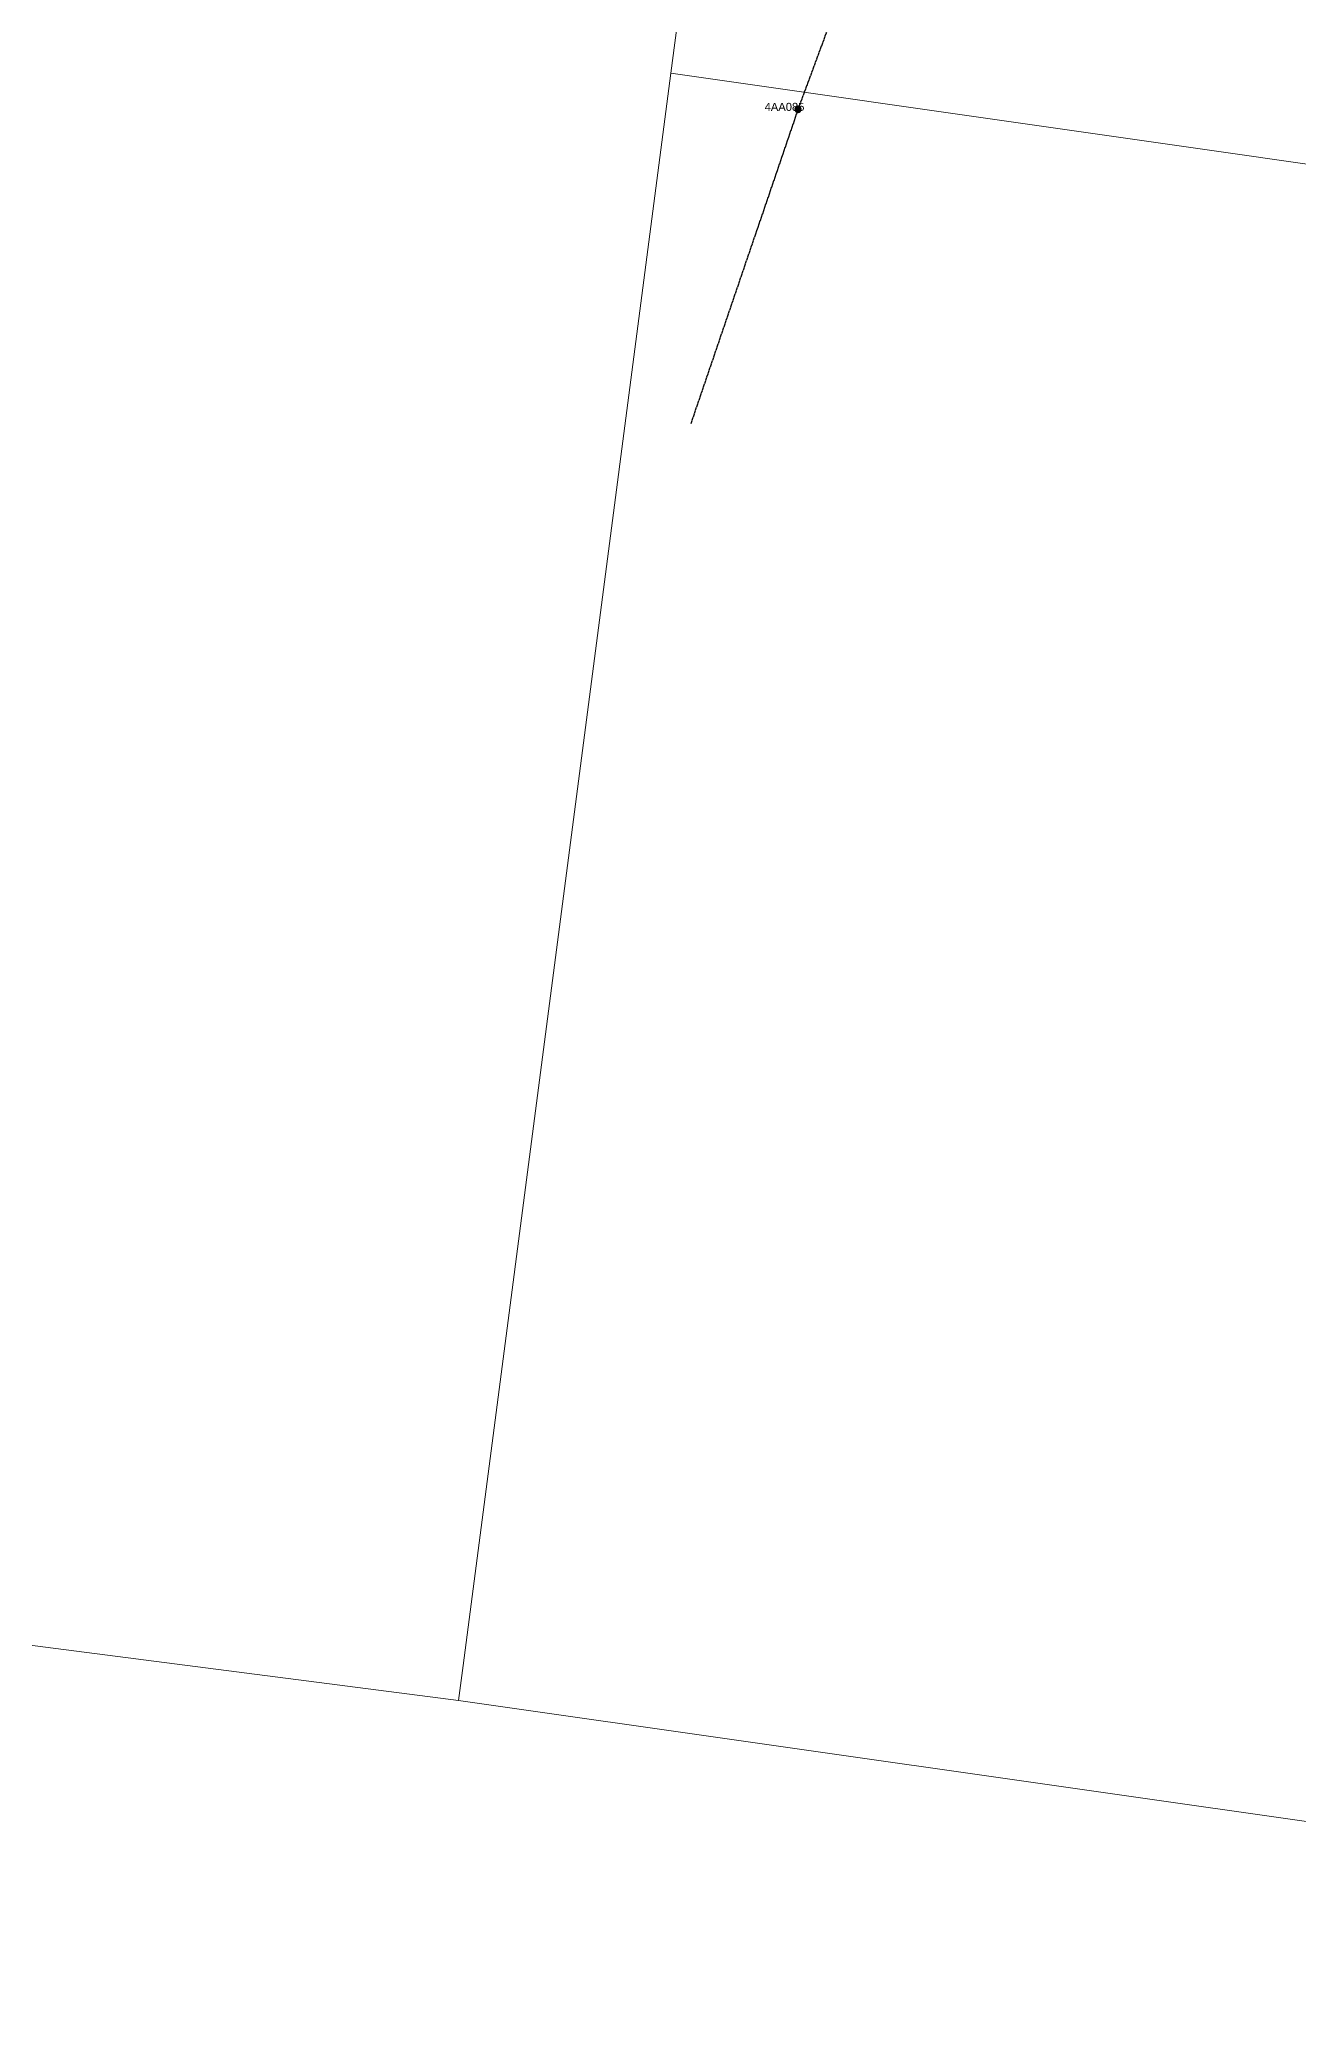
# Model space of a CAD drawing. Header units: metres. Extents: x 294464 to 297376, y 6182000 to 6185311.
# Drawn here: x 295716 to 296109, y 6182615 to 6183235 of the extents above; entities that cross this region are included whole.
import ezdxf
from ezdxf.enums import TextEntityAlignment as Align

# ---------------------------------------------------------------- set-up
doc = ezdxf.new("R2010")
doc.units = ezdxf.units.M
doc.linetypes.add('Cable Exist OH', pattern=[1, 1, 0])
doc.layers.add('Cadastre Land Parcels_SP_EXT', color=9, linetype='Continuous', lineweight=5)
doc.layers.add('Mains_HV_MOD', color=3, linetype='Continuous')
doc.layers.add('SupportsOH_SP_TR_HV_LV_SL_EXT', color=7, linetype='Continuous')
doc.styles.add('POLE_LABEL', font='arial.ttf')
doc.styles.get("Standard").update_dxf_attribs({"font": 'arial.ttf'})

# ---------------------------------------------------------------- blocks, each defined once
blk = doc.blocks.new('POLE_EXT')
blk.add_hatch(color=256).paths.add_polyline_path([(-1, 0, 1), (1, 0, 1)])
blk.add_lwpolyline([(-1, 0, 1), (1, 0, 1)], format="xyb", close=True)
for tag, height, flags, p in [('pNumber', 2.5, 8, (-17.84, 2.07)), ('OWNED_BY', 0.2, 9, (1.35, -0.4)), ('SPECIAL_USE', 0.2, 9, (1.35, -0.8)), ('STATE', 0.2, 9, (1.35, -1)), ('cLV', 0.2, 9, (1.35, -1.4)), ('hDepth', 0.2, 9, (1.35, -1.6)), ('hDia', 0.2, 9, (1.35, -1.8)), ('cHV', 0.2, 9, (1.35, -2)), ('cLinedev', 0.2, 9, (1.35, -3.4)), ('pExisting', 0.2, 9, (1.35, -3.8)), ('pFooting', 0.2, 9, (1.35, -4.4)), ('pNew', 0.2, 9, (1.35, -4.6)), ('pRelocate', 0.2, 9, (1.35, -5)), ('pRemove', 0.2, 9, (1.35, -5.2)), ('pReplace', 0.2, 9, (1.35, -5.4)), ('pStay', 0.2, 9, (1.35, -5.6)), ('pType', 0.2, 9, (1.35, -5.8)), ('cspan', 0.2, 9, (1.35, -6)), ('STREETNAME', 0.2, 9, (1.35, -6.2)), ('PARENT', 0.2, 9, (1.35, -0.6)), ('USAGE', 0.2, 9, (1.35, -1.2)), ('LBRACKET', 0.2, 9, (1.35, -2.2)), ('LExisting', 0.2, 9, (1.35, -2.4)), ('LANTNUMBER', 0.2, 9, (1.35, -2.6)), ('LOther', 0.2, 9, (1.35, -2.8)), ('LRemove', 0.2, 9, (1.35, -3)), ('LEGEND', 0.2, 9, (1.35, -3.2)), ('LOCATION', 0.2, 9, (1.35, -3.6)), ('PFNUMBER', 0.2, 9, (1.35, -4)), ('NEWPFNUMBER', 0.2, 9, (1.35, -4.2)), ('SUBURB', 0.2, 9, (1.35, -6.4)), ('OPERATED_BY', 0.2, 9, (1.36, -7.01)), ('NOTES', 0.2, 9, (1.35, -6.6)), ('MAINTAINED_BY', 0.2, 9, (1.36, -6.81))]:
    blk.add_attdef(tag, text='', height=height, dxfattribs=dict(flags=flags)).set_placement(p, align=Align.MIDDLE_LEFT)
at = {"style": 'POLE_LABEL'}
for tag, height, flags, p in [('STRUCTURE_PLANT_NUMBER', 0.2, 9, (1.35, 0.03)), ('ASSET_NUM', 2.5, 8, (2, 2)), ('STREET_CODE', 0.2, 9, (1.35, -0.2))]:
    blk.add_attdef(tag, text='', height=height, dxfattribs=dict(at, flags=flags)).set_placement(p, align=Align.MIDDLE_LEFT)
at = {"flags": 1}
blk.add_attdef('Z', (1.35, -7.33), '', height=0.2, dxfattribs=at)

msp = doc.modelspace()

# ---------------------------------------------------------------- linework, layer by layer
at = {"layer": 'Cadastre Land Parcels_SP_EXT', "linetype": 'Continuous'}
msp.add_lwpolyline([(295199.40068, 6183448.6789), (295174.77396, 6183271.34499), (295170.811, 6183242.87097), (295165.31998, 6183203.69598), (295157.135, 6183145.281), (295129.15096, 6182808.83796), (295177.41802, 6182802.62102), (295237.87101, 6182794.83503), (295381.86696, 6182776.288), (295437.34196, 6182769.13898), (295499.96502, 6182761.06803), (295530.20702, 6182757.17097), (295541.247, 6182755.74899), (295847.03403, 6182716.37897), (295848.45601, 6182727.27197), (295913.39798, 6183224.67904), (295927.29363, 6183330.59057)], dxfattribs=at)
msp.add_lwpolyline([(295847.03403, 6182716.37897), (296414.08696, 6182635.445), (296500.13503, 6182614.87604), (296733.29702, 6182771.32398), (296754.54896, 6182906.11602), (296763.53998, 6182904.84597), (296767.22204, 6182971.56802), (296771.30698, 6183102.02796), (295913.39798, 6183224.67904), (295848.45601, 6182727.27197), (295847.03403, 6182716.37897)], close=True, dxfattribs=at)
at = {"layer": 'Mains_HV_MOD', "color": 0, "linetype": 'Cable Exist OH'}
msp.add_lwpolyline([(295919.67316, 6183115.20109), (295953.24262, 6183213.65756), (295992.16101, 6183319.22013), (295992.16101, 6183319.22013)], dxfattribs=at)

# ---------------------------------------------------------------- block references
at = {"layer": 'SupportsOH_SP_TR_HV_LV_SL_EXT'}
ref = msp.add_blockref('POLE_EXT', (295953.07799, 6183213.40686), dxfattribs=at)
ref.add_attrib('ASSET_NUM', '4AA085', dxfattribs={"layer": '0', "height": 2.5, "style": 'POLE_LABEL'}).set_placement((295955.07799, 6183214.15686), align=Align.MIDDLE_RIGHT)

doc.saveas('drawing.dxf')
